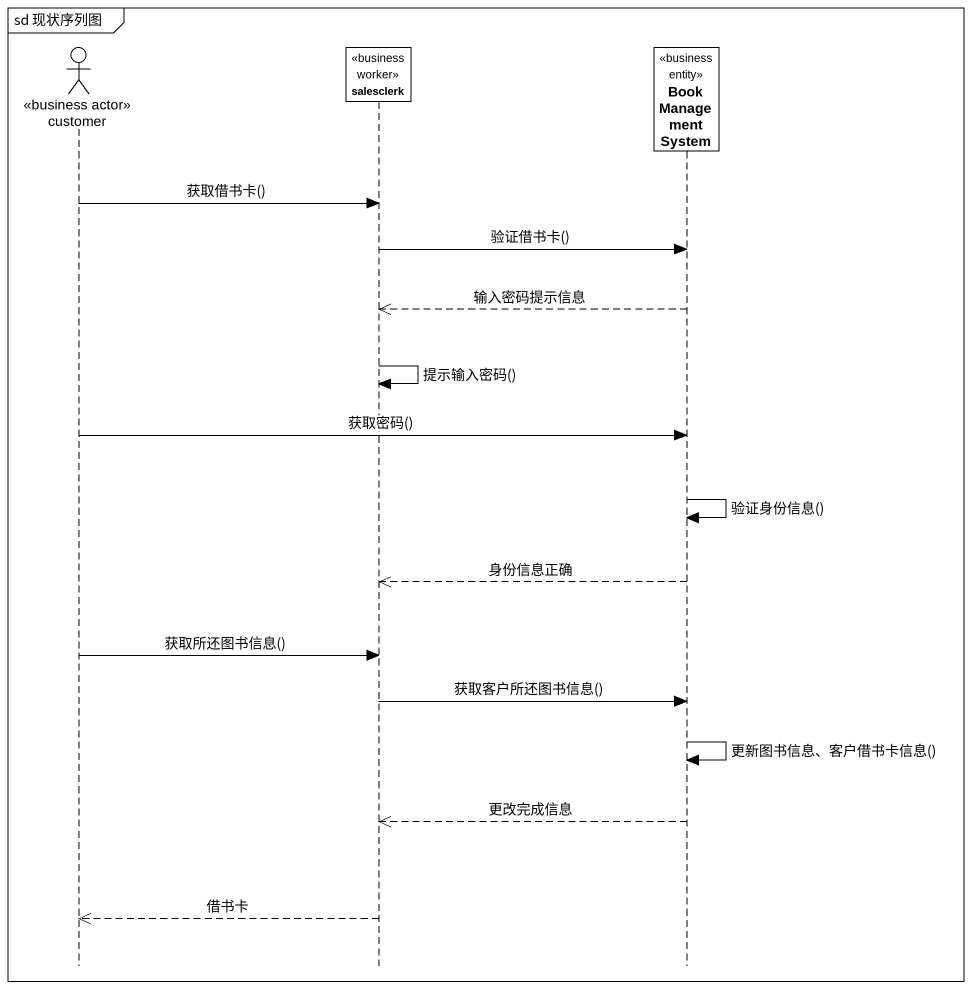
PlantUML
@startuml
mainframe sd 现状序列图
hide footbox
actor customer <<business actor>>
participant salesclerk <<business worker>>
participant "Book Management System" as Book_Management_System <<business entity>>

customer -> salesclerk : 获取借书卡()
salesclerk -> Book_Management_System : 验证借书卡()
Book_Management_System -->> salesclerk : 输入密码提示信息
salesclerk -> salesclerk : 提示输入密码()
customer -> Book_Management_System : 获取密码()
Book_Management_System -> Book_Management_System : 验证身份信息()
Book_Management_System -->> salesclerk : 身份信息正确
customer -> salesclerk : 获取所还图书信息()
salesclerk -> Book_Management_System : 获取客户所还图书信息()
Book_Management_System -> Book_Management_System : 更新图书信息、客户借书卡信息()
Book_Management_System -->> salesclerk : 更改完成信息
salesclerk -->> customer : 借书卡
@enduml
